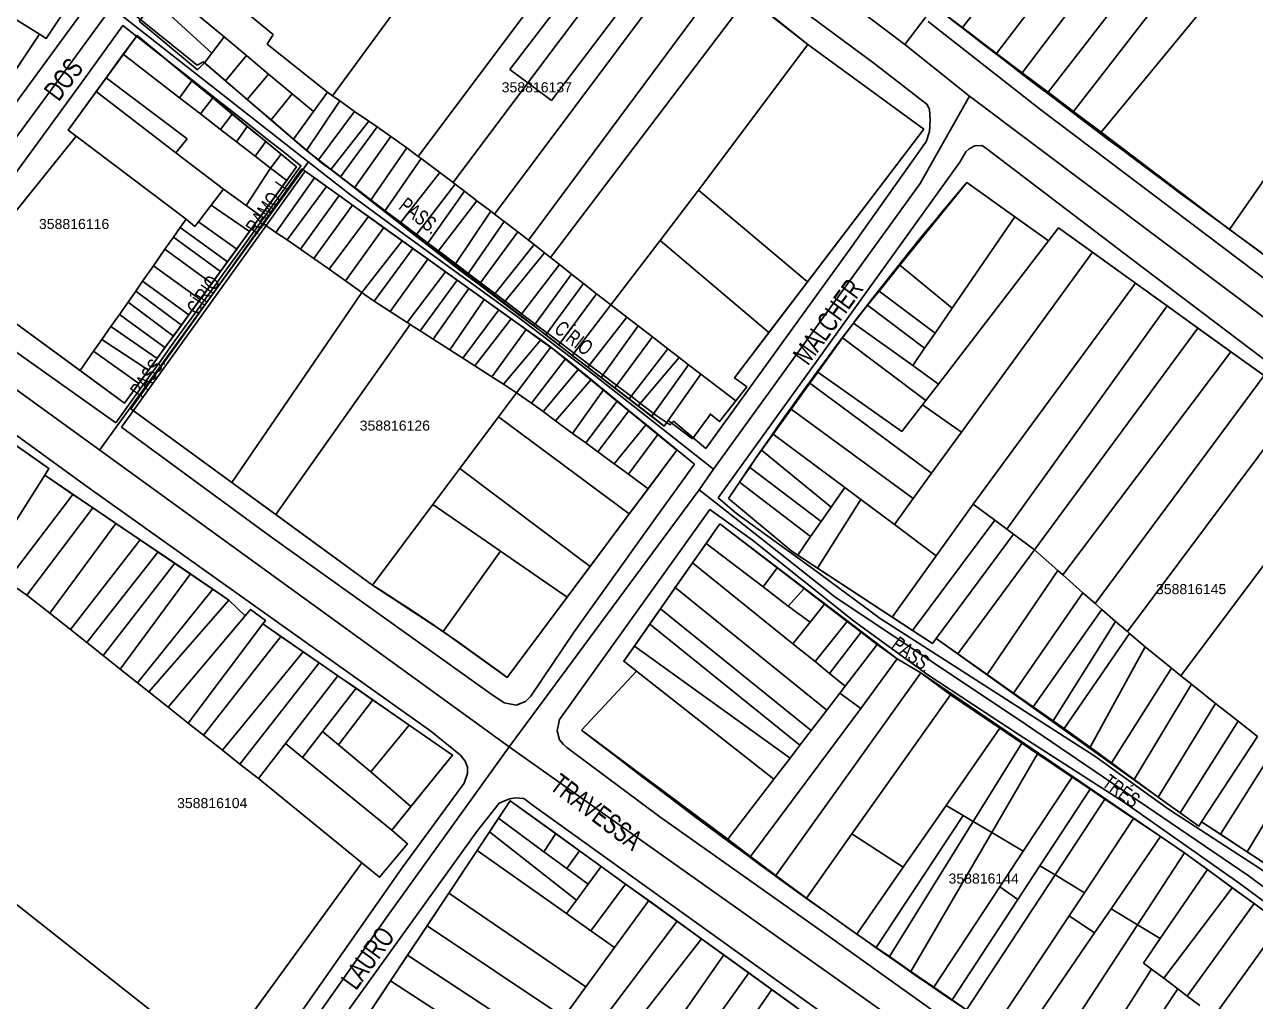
# Model space of a CAD drawing. Extents: x 201512 to 203323, y 4836571 to 4838029.
# Drawn here: x 202364.9 to 202609.8, y 4837250.2 to 4837444.5 of the extents above; entities that cross this region are included whole.
import ezdxf

# ---------------------------------------------------------------- set-up
doc = ezdxf.new("R2010")
doc.units = 0
doc.header["$LTSCALE"] = 1.5
doc.header["$MEASUREMENT"] = 0
for name, color, linetype in [('CD-MALHA-LOTES', 40, 'CONTINUOUS'), ('CD_TXT_QUADRA', 7, 'CONTINUOUS'), ('RU-QUADRAS', 6, 'CONTINUOUS'), ('SV-EIXO-RUA-N-PAV', 6, 'CONTINUOUS'), ('SV-EIXO-RUA-PAV', 20, 'CONTINUOUS'), ('SV-RUA-NAO-PAV-S-GUIA-C-GUIA', 7, 'CONTINUOUS'), ('SV-RUA-PAVIM-S-GUIA-C-GUIA', 7, 'CONTINUOUS'), ('SV-TXT-RUA-N-PAV-S-GUIA-C-GUIA', 7, 'CONTINUOUS'), ('SV-TXT-RUA-PAV-S-GUIA-C-GUIA', 7, 'CONTINUOUS')]:
    doc.layers.add(name, color=color, linetype=linetype)
doc.styles.add('3588-16-2D_TXT$0$ARIAL', font='arial.ttf')
doc.styles.add('ARIAL', font='arial.ttf')
doc.styles.add('MONOTXT', font='arial.ttf', dxfattribs={"height": 0.2})

msp = doc.modelspace()

# ---------------------------------------------------------------- linework, layer by layer
at = {"layer": 'CD-MALHA-LOTES', "linetype": 'Continuous'}
for p, q in [((202443.17, 4837418.32), (202482.51, 4837470.74)), ((202367.84, 4837442.63), (202323.9, 4837469.5)), ((202486.2, 4837467.86), (202461.4, 4837435.61)), ((202558.27, 4837438.8), (202580.55, 4837468.02)), ((202489.33, 4837465.41), (202465.02, 4837432.93)), ((202563.36, 4837434.95), (202585.58, 4837464.31)), ((202593.96, 4837463.92), (202568.5, 4837431.07)), ((202469.73, 4837429.45), (202494.12, 4837461.68)), ((202565.19, 4837461.64), (202551.5, 4837443.92)), ((202497.45, 4837459.08), (202458.37, 4837406.82)), ((202573.59, 4837427.22), (202598.96, 4837460.07)), ((202397.06, 4837456.81), (202414.32, 4837442.57)), ((202503.96, 4837454.01), (202465.17, 4837401.63)), ((202579.05, 4837423.1), (202605.43, 4837455.07)), ((202392.99, 4837451.79), (202404.57, 4837442.11)), ((202426.14, 4837430.37), (202441.39, 4837451.19)), ((202390.85, 4837449.12), (202402.14, 4837438.86)), ((202469.52, 4837398.2), (202508.84, 4837450.09)), ((202520.7, 4837440.56), (202508.84, 4837450.09)), ((202372.22, 4837446.31), (202369.21, 4837441.78)), ((202546.95, 4837447.33), (202551.5, 4837443.92)), ((202387.66, 4837445.21), (202399.27, 4837435.55)), ((202551.5, 4837443.92), (202558.27, 4837438.8)), ((202633.41, 4837445.19), (202604.59, 4837403.78)), ((202363.07, 4837435.46), (202367.84, 4837442.63)), ((202369.21, 4837441.78), (202367.84, 4837442.63)), ((202387.26, 4837442.36), (202384.52, 4837438.62)), ((202398.18, 4837433.35), (202387.26, 4837442.36)), ((202402.14, 4837438.86), (202404.57, 4837442.11)), ((202404.57, 4837442.11), (202409.05, 4837438.37)), ((202414.32, 4837442.57), (202413.18, 4837440.63)), ((202400.66, 4837436.94), (202402.14, 4837438.86)), ((202413.18, 4837440.63), (202425.18, 4837431.1)), ((202520.7, 4837440.56), (202498.99, 4837411.59)), ((202543.78, 4837423.7), (202520.7, 4837440.56)), ((202558.27, 4837438.8), (202563.36, 4837434.95)), ((202384.52, 4837438.62), (202381.11, 4837433.95)), ((202384.52, 4837438.62), (202395.73, 4837429.96)), ((202399.27, 4837435.55), (202400.66, 4837436.94)), ((202400.66, 4837436.94), (202404.89, 4837433.31)), ((202404.89, 4837433.31), (202409.05, 4837438.37)), ((202409.05, 4837438.37), (202413.44, 4837434.7)), ((202381.11, 4837433.95), (202379.14, 4837431.24)), ((202397.24, 4837421.79), (202381.11, 4837433.95)), ((202409.16, 4837429.65), (202413.44, 4837434.7)), ((202413.44, 4837434.7), (202418.12, 4837430.78)), ((202461.4, 4837435.61), (202465.02, 4837432.93)), ((202568.5, 4837431.07), (202563.36, 4837434.95)), ((202398.18, 4837433.35), (202395.73, 4837429.96)), ((202402.31, 4837429.95), (202398.18, 4837433.35)), ((202404.89, 4837433.31), (202409.16, 4837429.65)), ((202465.02, 4837432.93), (202450.13, 4837413.1)), ((202465.02, 4837432.93), (202469.73, 4837429.45)), ((202379.14, 4837431.24), (202373.53, 4837423.55)), ((202379.14, 4837431.24), (202395, 4837419.02)), ((202395.73, 4837429.96), (202399.9, 4837426.75)), ((202402.31, 4837429.95), (202399.9, 4837426.75)), ((202406.21, 4837426.74), (202402.31, 4837429.95)), ((202409.16, 4837429.65), (202413.91, 4837425.57)), ((202413.91, 4837425.57), (202418.12, 4837430.78)), ((202418.12, 4837430.78), (202422.38, 4837427.22)), ((202420.94, 4837419.48), (202427.58, 4837429.34)), ((202422.38, 4837427.22), (202425.18, 4837431.1)), ((202425.18, 4837431.1), (202426.14, 4837430.37)), ((202427.58, 4837429.34), (202426.14, 4837430.37)), ((202430.55, 4837427.27), (202427.58, 4837429.34)), ((202568.5, 4837431.07), (202573.59, 4837427.22)), ((202399.9, 4837426.75), (202403.87, 4837423.68)), ((202406.21, 4837426.74), (202403.87, 4837423.68)), ((202409.2, 4837424.27), (202406.21, 4837426.74)), ((202422.38, 4837427.22), (202418.41, 4837421.71)), ((202423.35, 4837417.62), (202430.55, 4837427.27)), ((202433.36, 4837425.31), (202430.55, 4837427.27)), ((202573.59, 4837427.22), (202579.05, 4837423.1)), ((202409.2, 4837424.27), (202407.06, 4837421.22)), ((202412.85, 4837421.26), (202409.2, 4837424.27)), ((202413.91, 4837425.57), (202418.41, 4837421.71)), ((202433.36, 4837425.31), (202425.8, 4837415.68)), ((202427.72, 4837414.22), (202435, 4837424.17)), ((202435, 4837424.17), (202433.36, 4837425.31)), ((202437.76, 4837422.24), (202435, 4837424.17)), ((202375.15, 4837422.32), (202351.82, 4837393.37)), ((202373.53, 4837423.55), (202375.15, 4837422.32)), ((202397, 4837405.81), (202375.15, 4837422.32)), ((202395, 4837419.02), (202397.24, 4837421.79)), ((202403.87, 4837423.68), (202407.06, 4837421.22)), ((202418.41, 4837421.71), (202420.94, 4837419.48)), ((202430.54, 4837412.08), (202437.76, 4837422.24)), ((202440.91, 4837419.98), (202437.76, 4837422.24)), ((202520.65, 4837393.34), (202543.78, 4837423.7)), ((202579.05, 4837423.1), (202604.59, 4837403.78)), ((202407.06, 4837421.22), (202410.77, 4837418.36)), ((202412.85, 4837421.26), (202410.77, 4837418.36)), ((202415.9, 4837418.74), (202412.85, 4837421.26)), ((202420.94, 4837419.48), (202423.35, 4837417.62)), ((202433.7, 4837409.52), (202440.91, 4837419.98)), ((202443.17, 4837418.32), (202440.91, 4837419.98)), ((202404.49, 4837411.81), (202395, 4837419.02)), ((202410.77, 4837418.36), (202413.84, 4837415.99)), ((202415.9, 4837418.74), (202413.84, 4837415.99)), ((202418.97, 4837416.21), (202415.9, 4837418.74)), ((202423.35, 4837417.62), (202425.8, 4837415.68)), ((202436.51, 4837407.33), (202443.79, 4837417.86)), ((202443.79, 4837417.86), (202443.17, 4837418.32)), ((202447.49, 4837415.12), (202443.79, 4837417.86)), ((202413.84, 4837415.99), (202408.96, 4837408.56)), ((202420.05, 4837415.83), (202412.32, 4837404.99)), ((202417.04, 4837413.49), (202413.84, 4837415.99)), ((202417.04, 4837413.49), (202418.97, 4837416.21)), ((202422.57, 4837414.03), (202420.05, 4837415.83)), ((202425.8, 4837415.68), (202427.72, 4837414.22)), ((202427.72, 4837414.22), (202430.54, 4837412.08)), ((202439.56, 4837404.94), (202447.49, 4837415.12)), ((202450.13, 4837413.1), (202447.49, 4837415.12)), ((202404.49, 4837411.81), (202402.01, 4837408.6)), ((202408.96, 4837408.56), (202404.49, 4837411.81)), ((202411.89, 4837406.43), (202417.04, 4837413.49)), ((202414.9, 4837403.2), (202422.57, 4837414.03)), ((202417.11, 4837401.68), (202424.97, 4837412.32)), ((202424.97, 4837412.32), (202422.57, 4837414.03)), ((202427.45, 4837410.53), (202424.97, 4837412.32)), ((202430.54, 4837412.08), (202433.7, 4837409.52)), ((202442.65, 4837402.52), (202450.54, 4837412.79)), ((202450.54, 4837412.79), (202450.13, 4837413.1)), ((202452.4, 4837411.37), (202450.54, 4837412.79)), ((202552.35, 4837413.11), (202539.05, 4837396.67)), ((202561.9, 4837406.28), (202552.35, 4837413.11)), ((202419.75, 4837399.84), (202427.45, 4837410.53)), ((202430.15, 4837408.59), (202427.45, 4837410.53)), ((202433.7, 4837409.52), (202436.51, 4837407.33)), ((202444.9, 4837400.77), (202452.4, 4837411.37)), ((202446.96, 4837399.16), (202454.86, 4837409.49)), ((202454.86, 4837409.49), (202452.4, 4837411.37)), ((202457.64, 4837407.38), (202454.86, 4837409.49)), ((202498.99, 4837411.59), (202491.35, 4837401.56)), ((202520.65, 4837393.34), (202498.99, 4837411.59)), ((202399.46, 4837405.3), (202402.01, 4837408.6)), ((202402.01, 4837408.6), (202409.65, 4837403.35)), ((202411.89, 4837406.43), (202408.96, 4837408.56)), ((202422.41, 4837398.01), (202430.15, 4837408.59)), ((202433.32, 4837406.33), (202430.15, 4837408.59)), ((202436.51, 4837407.33), (202439.56, 4837404.94)), ((202450.38, 4837396.52), (202457.64, 4837407.38)), ((202458.37, 4837406.82), (202457.64, 4837407.38)), ((202412.32, 4837404.99), (202385.99, 4837368.1)), ((202395.82, 4837404.13), (202397, 4837405.81)), ((202398.75, 4837404.38), (202397, 4837405.81)), ((202399.46, 4837405.3), (202398.75, 4837404.38)), ((202407.11, 4837399.86), (202399.46, 4837405.3)), ((202409.65, 4837403.35), (202411.89, 4837406.43)), ((202414.9, 4837403.2), (202412.32, 4837404.99)), ((202425.45, 4837395.89), (202433.32, 4837406.33)), ((202436.33, 4837404.16), (202433.32, 4837406.33)), ((202439.56, 4837404.94), (202442.65, 4837402.52)), ((202452.87, 4837394.64), (202460.28, 4837405.37)), ((202458.37, 4837406.82), (202460.28, 4837405.37)), ((202460.28, 4837405.37), (202463.01, 4837403.29)), ((202549.41, 4837388.1), (202561.9, 4837406.28)), ((202568.6, 4837401.49), (202561.9, 4837406.28)), ((202392.81, 4837399.82), (202394.51, 4837402.25)), ((202394.51, 4837402.25), (202395.82, 4837404.13)), ((202403.87, 4837395.41), (202394.51, 4837402.25)), ((202405.27, 4837397.34), (202395.82, 4837404.13)), ((202407.11, 4837399.86), (202409.65, 4837403.35)), ((202417.11, 4837401.68), (202414.9, 4837403.2)), ((202428.73, 4837393.56), (202436.33, 4837404.16)), ((202440.01, 4837401.52), (202436.33, 4837404.16)), ((202442.65, 4837402.52), (202444.9, 4837400.77)), ((202455.32, 4837392.8), (202463.01, 4837403.29)), ((202463.01, 4837403.29), (202465.17, 4837401.63)), ((202570.59, 4837404.08), (202568.6, 4837401.49)), ((202577.32, 4837399.24), (202570.59, 4837404.08)), ((202604.59, 4837403.78), (202610.91, 4837399.22)), ((202390.52, 4837396.55), (202392.81, 4837399.82)), ((202402.13, 4837393.03), (202392.81, 4837399.82)), ((202405.27, 4837397.34), (202407.11, 4837399.86)), ((202419.75, 4837399.84), (202417.11, 4837401.68)), ((202422.41, 4837398.01), (202419.75, 4837399.84)), ((202431.95, 4837391.25), (202440.01, 4837401.52)), ((202434.42, 4837389.53), (202442.15, 4837399.99)), ((202442.15, 4837399.99), (202440.01, 4837401.52)), ((202445.1, 4837397.87), (202442.15, 4837399.99)), ((202444.9, 4837400.77), (202446.96, 4837399.16)), ((202466.28, 4837400.76), (202458.16, 4837390.65)), ((202465.17, 4837401.63), (202466.28, 4837400.76)), ((202466.28, 4837400.76), (202468.33, 4837399.14)), ((202491.35, 4837401.56), (202481.54, 4837388.75)), ((202512.99, 4837383.24), (202491.35, 4837401.56)), ((202546.71, 4837373.01), (202568.6, 4837401.49)), ((202403.87, 4837395.41), (202405.27, 4837397.34)), ((202425.45, 4837395.89), (202422.41, 4837398.01)), ((202437.61, 4837387.48), (202445.1, 4837397.87)), ((202448.65, 4837395.34), (202445.1, 4837397.87)), ((202446.96, 4837399.16), (202450.38, 4837396.52)), ((202460.2, 4837389.11), (202468.33, 4837399.14)), ((202468.33, 4837399.14), (202469.52, 4837398.2)), ((202471.3, 4837396.8), (202469.52, 4837398.2)), ((202551.31, 4837363.47), (202577.32, 4837399.24)), ((202585.89, 4837393.09), (202577.32, 4837399.24)), ((202388.37, 4837393.47), (202390.52, 4837396.55)), ((202399.8, 4837389.84), (202390.52, 4837396.55)), ((202402.13, 4837393.03), (202403.87, 4837395.41)), ((202428.73, 4837393.56), (202425.45, 4837395.89)), ((202440.99, 4837385.26), (202448.65, 4837395.34)), ((202450.96, 4837393.67), (202448.65, 4837395.34)), ((202450.38, 4837396.52), (202452.87, 4837394.64)), ((202452.87, 4837394.64), (202455.32, 4837392.8)), ((202463.51, 4837386.62), (202471.3, 4837396.8)), ((202466.21, 4837384.58), (202473.72, 4837394.89)), ((202473.72, 4837394.89), (202471.3, 4837396.8)), ((202476.07, 4837393.03), (202473.72, 4837394.89)), ((202539.05, 4837396.67), (202534.92, 4837391.52)), ((202539.05, 4837396.67), (202549.41, 4837388.1)), ((202351.82, 4837393.37), (202375.95, 4837375.72)), ((202387, 4837391.51), (202388.37, 4837393.47)), ((202397.57, 4837386.78), (202388.37, 4837393.47)), ((202399.8, 4837389.84), (202402.13, 4837393.03)), ((202431.95, 4837391.25), (202428.73, 4837393.56)), ((202443.62, 4837383.59), (202450.96, 4837393.67)), ((202453.27, 4837392.02), (202450.96, 4837393.67)), ((202455.32, 4837392.8), (202458.16, 4837390.65)), ((202468.57, 4837382.79), (202476.07, 4837393.03)), ((202478.67, 4837390.98), (202476.07, 4837393.03)), ((202512.99, 4837383.24), (202520.65, 4837393.34)), ((202585.89, 4837393.09), (202553.61, 4837349.12)), ((202592.18, 4837388.57), (202585.89, 4837393.09)), ((202385.47, 4837389.32), (202387, 4837391.51)), ((202396.08, 4837384.73), (202387, 4837391.51)), ((202397.57, 4837386.78), (202399.8, 4837389.84)), ((202406.13, 4837353.41), (202431.95, 4837391.25)), ((202432.5, 4837390.86), (202431.95, 4837391.25)), ((202434.42, 4837389.53), (202432.5, 4837390.86)), ((202446.17, 4837381.94), (202453.27, 4837392.02)), ((202449.51, 4837379.81), (202456.31, 4837389.84)), ((202456.31, 4837389.84), (202453.27, 4837392.02)), ((202459.21, 4837387.76), (202456.31, 4837389.84)), ((202458.16, 4837390.65), (202460.2, 4837389.11)), ((202471.15, 4837380.8), (202478.67, 4837390.98)), ((202481.54, 4837388.75), (202478.67, 4837390.98)), ((202534.92, 4837391.52), (202532.62, 4837388.7)), ((202534.92, 4837391.52), (202546.02, 4837383.16)), ((202383.74, 4837386.85), (202385.47, 4837389.32)), ((202385.47, 4837389.32), (202394.48, 4837382.54)), ((202437.61, 4837387.48), (202434.42, 4837389.53)), ((202440.99, 4837385.26), (202437.61, 4837387.48)), ((202452.1, 4837378.14), (202459.21, 4837387.76)), ((202461.71, 4837385.97), (202459.21, 4837387.76)), ((202460.2, 4837389.11), (202463.51, 4837386.62)), ((202473.86, 4837378.72), (202481.54, 4837388.75)), ((202484.71, 4837386.31), (202481.54, 4837388.75)), ((202532.62, 4837388.7), (202529.79, 4837385.13)), ((202532.62, 4837388.7), (202543.96, 4837380.15)), ((202546.02, 4837383.16), (202549.41, 4837388.1)), ((202560.28, 4837344.17), (202592.18, 4837388.57)), ((202598.33, 4837384.14), (202592.18, 4837388.57)), ((202382.06, 4837384.45), (202383.74, 4837386.85)), ((202392.82, 4837380.26), (202383.74, 4837386.85)), ((202396.08, 4837384.73), (202397.57, 4837386.78)), ((202414.87, 4837347.04), (202441.6, 4837384.89)), ((202441.52, 4837384.94), (202440.99, 4837385.26)), ((202441.6, 4837384.89), (202441.52, 4837384.94)), ((202441.6, 4837384.89), (202443.62, 4837383.59)), ((202454.48, 4837376.61), (202461.71, 4837385.97)), ((202464.67, 4837383.84), (202461.71, 4837385.97)), ((202463.51, 4837386.62), (202466.21, 4837384.58)), ((202476.92, 4837376.37), (202484.71, 4837386.31)), ((202486.96, 4837384.57), (202484.71, 4837386.31)), ((202529.79, 4837385.13), (202527.63, 4837382.19)), ((202529.79, 4837385.13), (202541.58, 4837376.69)), ((202380.28, 4837381.9), (202382.06, 4837384.45)), ((202391.23, 4837378.08), (202382.06, 4837384.45)), ((202392.82, 4837380.26), (202394.48, 4837382.54)), ((202394.48, 4837382.54), (202396.08, 4837384.73)), ((202446.17, 4837381.94), (202443.62, 4837383.59)), ((202457.85, 4837374.45), (202464.67, 4837383.84)), ((202467.6, 4837381.79), (202464.67, 4837383.84)), ((202466.21, 4837384.58), (202468.57, 4837382.79)), ((202468.57, 4837382.79), (202471.15, 4837380.8)), ((202479.6, 4837374.31), (202486.96, 4837384.57)), ((202482.3, 4837372.24), (202489.8, 4837382.39)), ((202489.8, 4837382.39), (202486.96, 4837384.57)), ((202492.84, 4837380.05), (202489.8, 4837382.39)), ((202506.15, 4837374.25), (202512.99, 4837383.24)), ((202543.96, 4837380.15), (202546.02, 4837383.16)), ((202565.81, 4837340.02), (202598.33, 4837384.14)), ((202604.9, 4837379.43), (202598.33, 4837384.14)), ((202378.62, 4837379.53), (202380.28, 4837381.9)), ((202389.57, 4837375.8), (202380.28, 4837381.9)), ((202391.23, 4837378.08), (202392.82, 4837380.26)), ((202449.51, 4837379.81), (202446.17, 4837381.94)), ((202460.14, 4837373), (202467.6, 4837381.79)), ((202469.56, 4837380.34), (202462.78, 4837371.28)), ((202469.56, 4837380.34), (202467.6, 4837381.79)), ((202472.51, 4837378.05), (202469.56, 4837380.34)), ((202471.15, 4837380.8), (202473.86, 4837378.72)), ((202485.14, 4837370.06), (202492.84, 4837380.05)), ((202495.12, 4837378.3), (202492.84, 4837380.05)), ((202527.63, 4837382.19), (202522.73, 4837375.4)), ((202544.17, 4837369.74), (202527.63, 4837382.19)), ((202541.58, 4837376.69), (202543.96, 4837380.15)), ((202375.95, 4837375.72), (202378.62, 4837379.53)), ((202387.61, 4837373.1), (202378.62, 4837379.53)), ((202389.57, 4837375.8), (202391.23, 4837378.08)), ((202452.1, 4837378.14), (202449.51, 4837379.81)), ((202454.48, 4837376.61), (202452.1, 4837378.14)), ((202465.73, 4837369.19), (202472.51, 4837378.05)), ((202475.07, 4837375.97), (202472.51, 4837378.05)), ((202473.86, 4837378.72), (202476.92, 4837376.37)), ((202486.97, 4837368.65), (202495.12, 4837378.3)), ((202496.98, 4837376.87), (202495.12, 4837378.3)), ((202604.9, 4837379.43), (202571.48, 4837335.03)), ((202611.48, 4837374.7), (202604.9, 4837379.43)), ((202375.95, 4837375.72), (202384.76, 4837369.2)), ((202387.61, 4837373.1), (202389.57, 4837375.8)), ((202457.85, 4837374.45), (202454.48, 4837376.61)), ((202468.03, 4837367.54), (202475.07, 4837375.97)), ((202477.58, 4837373.92), (202475.07, 4837375.97)), ((202476.92, 4837376.37), (202479.6, 4837374.31)), ((202489.65, 4837366.6), (202496.98, 4837376.87)), ((202499.45, 4837374.97), (202496.98, 4837376.87)), ((202522.73, 4837375.4), (202521.14, 4837373.21)), ((202522.73, 4837375.4), (202539.41, 4837363.56)), ((202541.58, 4837376.69), (202546.71, 4837373.01)), ((202384.76, 4837369.2), (202387.61, 4837373.1)), ((202460.14, 4837373), (202457.85, 4837374.45)), ((202462.78, 4837371.28), (202460.14, 4837373)), ((202470.54, 4837365.7), (202477.58, 4837373.92)), ((202480.04, 4837371.84), (202477.58, 4837373.92)), ((202479.6, 4837374.31), (202482.3, 4837372.24)), ((202492.96, 4837365.78), (202499.45, 4837374.97)), ((202506.37, 4837369.65), (202499.45, 4837374.97)), ((202508.56, 4837372.46), (202506.15, 4837374.25)), ((202521.14, 4837373.21), (202517.43, 4837368.04)), ((202521.14, 4837373.21), (202545.33, 4837355.26)), ((202546.71, 4837373.01), (202544.17, 4837369.74)), ((202577.89, 4837329.34), (202611.48, 4837374.7)), ((202459.2, 4837366.5), (202462.78, 4837371.28)), ((202465.73, 4837369.19), (202462.78, 4837371.28)), ((202473.9, 4837363.2), (202480.04, 4837371.84)), ((202482.8, 4837369.61), (202480.04, 4837371.84)), ((202482.3, 4837372.24), (202485.14, 4837370.06)), ((202506.37, 4837369.65), (202508.56, 4837372.46)), ((202385.99, 4837368.1), (202406.13, 4837353.41)), ((202468.03, 4837367.54), (202465.73, 4837369.19)), ((202476.52, 4837361.3), (202482.8, 4837369.61)), ((202478.92, 4837359.54), (202485.11, 4837367.7)), ((202485.11, 4837367.7), (202482.8, 4837369.61)), ((202488.52, 4837364.94), (202485.11, 4837367.7)), ((202485.14, 4837370.06), (202486.97, 4837368.65)), ((202486.97, 4837368.65), (202489.65, 4837366.6)), ((202503.16, 4837365.55), (202506.37, 4837369.65)), ((202517.43, 4837368.04), (202513.81, 4837363.02)), ((202517.43, 4837368.04), (202541.68, 4837350.23)), ((202539.41, 4837363.56), (202543.5, 4837368.87)), ((202543.5, 4837368.87), (202544.17, 4837369.74)), ((202551.31, 4837363.47), (202543.5, 4837368.87)), ((202618.55, 4837369.62), (202584.3, 4837323.78)), ((202451.5, 4837356.21), (202459.2, 4837366.5)), ((202485.19, 4837347.17), (202459.2, 4837366.5)), ((202470.54, 4837365.7), (202468.03, 4837367.54)), ((202473.9, 4837363.2), (202470.54, 4837365.7)), ((202489.65, 4837366.6), (202492.16, 4837364.67)), ((202492.16, 4837364.67), (202492.96, 4837365.78)), ((202492.96, 4837365.78), (202497.77, 4837362.12)), ((202497.77, 4837362.12), (202501.33, 4837367.04)), ((202501.33, 4837367.04), (202503.16, 4837365.55)), ((202476.52, 4837361.3), (202473.9, 4837363.2)), ((202482.2, 4837357.13), (202488.52, 4837364.94)), ((202485.01, 4837355.08), (202490.85, 4837362.97)), ((202490.85, 4837362.97), (202488.52, 4837364.94)), ((202494.66, 4837359.88), (202490.85, 4837362.97)), ((202513.81, 4837363.02), (202511.52, 4837359.84)), ((202528.06, 4837352.42), (202513.81, 4837363.02)), ((202545.33, 4837355.26), (202551.31, 4837363.47)), ((202478.92, 4837359.54), (202476.52, 4837361.3)), ((202594.9, 4837314.99), (202629.84, 4837361.54)), ((202369.71, 4837356.23), (202364.46, 4837359.92)), ((202482.2, 4837357.13), (202478.92, 4837359.54)), ((202488.94, 4837352.2), (202494.66, 4837359.88)), ((202511.52, 4837359.84), (202509.13, 4837356.47)), ((202525.33, 4837348.51), (202511.52, 4837359.84)), ((202368.9, 4837354.86), (202369.71, 4837356.23)), ((202446.12, 4837349.03), (202451.5, 4837356.21)), ((202477.39, 4837336.72), (202451.5, 4837356.21)), ((202485.01, 4837355.08), (202482.2, 4837357.13)), ((202509.13, 4837356.47), (202507.09, 4837353.48)), ((202523.34, 4837345.65), (202509.13, 4837356.47)), ((202368.9, 4837354.86), (202362.43, 4837344.59)), ((202374.49, 4837351.07), (202368.9, 4837354.86)), ((202406.13, 4837353.41), (202414.87, 4837347.04)), ((202488.94, 4837352.2), (202485.01, 4837355.08)), ((202507.09, 4837353.48), (202504.96, 4837350.25)), ((202507.09, 4837353.48), (202521.25, 4837342.7)), ((202541.68, 4837350.23), (202545.33, 4837355.26)), ((202361.34, 4837333.81), (202374.49, 4837351.07)), ((202378.46, 4837348.42), (202374.49, 4837351.07)), ((202485.19, 4837347.17), (202488.94, 4837352.2)), ((202525.33, 4837348.51), (202528.06, 4837352.42)), ((202528.06, 4837352.42), (202531.23, 4837350.05)), ((202365.32, 4837331.03), (202378.46, 4837348.42)), ((202383.06, 4837345.29), (202378.46, 4837348.42)), ((202434.12, 4837333), (202446.12, 4837349.03)), ((202459.56, 4837339.74), (202446.12, 4837349.03)), ((202504.96, 4837350.25), (202517.6, 4837339.73)), ((202531.23, 4837350.05), (202522.63, 4837336.42)), ((202525.33, 4837348.51), (202523.34, 4837345.65)), ((202531.23, 4837350.05), (202537.93, 4837345.07)), ((202537.93, 4837345.07), (202541.68, 4837350.23)), ((202553.61, 4837349.12), (202546.26, 4837338.87)), ((202553.61, 4837349.12), (202557.94, 4837345.91)), ((202414.87, 4837347.04), (202434.12, 4837333)), ((202477.39, 4837336.72), (202485.19, 4837347.17)), ((202521.25, 4837342.7), (202523.34, 4837345.65)), ((202541.56, 4837323.97), (202557.94, 4837345.91)), ((202557.94, 4837345.91), (202560.28, 4837344.17)), ((202369.9, 4837327.43), (202383.06, 4837345.29)), ((202387.91, 4837342.02), (202383.06, 4837345.29)), ((202503.21, 4837345.2), (202500.47, 4837341.31)), ((202514.6, 4837336.47), (202503.21, 4837345.2)), ((202546.26, 4837338.87), (202537.93, 4837345.07)), ((202560.28, 4837344.17), (202561.62, 4837343.17)), ((202374, 4837324.19), (202387.91, 4837342.02)), ((202391.45, 4837339.62), (202387.91, 4837342.02)), ((202500.47, 4837341.31), (202497.77, 4837337.42)), ((202511.82, 4837332.7), (202500.47, 4837341.31)), ((202518.71, 4837339), (202521.25, 4837342.7)), ((202561.62, 4837343.17), (202546.23, 4837322.37)), ((202561.62, 4837343.17), (202565.81, 4837340.02)), ((202377.25, 4837321.6), (202391.45, 4837339.62)), ((202394.76, 4837337.37), (202391.45, 4837339.62)), ((202448.16, 4837323.76), (202459.56, 4837339.74)), ((202472.82, 4837330.59), (202459.56, 4837339.74)), ((202517.6, 4837339.73), (202518.71, 4837339)), ((202518.71, 4837339), (202522.63, 4837336.42)), ((202537.49, 4837326.64), (202546.26, 4837338.87)), ((202550.56, 4837319.33), (202565.81, 4837340.02)), ((202565.81, 4837340.02), (202570.45, 4837335.92)), ((202380.53, 4837318.99), (202394.76, 4837337.37)), ((202397.87, 4837335.26), (202394.76, 4837337.37)), ((202472.82, 4837330.59), (202477.39, 4837336.72)), ((202497.77, 4837337.42), (202494.35, 4837332.51)), ((202517.71, 4837321.36), (202497.77, 4837337.42)), ((202514.6, 4837336.47), (202511.82, 4837332.7)), ((202520.01, 4837332.32), (202514.6, 4837336.47)), ((202522.63, 4837336.42), (202537.49, 4837326.64)), ((202556.39, 4837315.23), (202570.45, 4837335.92)), ((202570.45, 4837335.92), (202571.48, 4837335.03)), ((202361.34, 4837333.81), (202365.32, 4837331.03)), ((202383.92, 4837316.3), (202397.87, 4837335.26)), ((202402.36, 4837332.19), (202397.87, 4837335.26)), ((202571.48, 4837335.03), (202575.44, 4837331.51)), ((202365.32, 4837331.03), (202369.9, 4837327.43)), ((202387.33, 4837313.59), (202402.36, 4837332.19)), ((202405.53, 4837330.01), (202402.36, 4837332.19)), ((202434.12, 4837333), (202448.16, 4837323.76)), ((202494.35, 4837332.51), (202491.39, 4837328.27)), ((202494.35, 4837332.51), (202524.48, 4837308.15)), ((202516.81, 4837328.84), (202511.82, 4837332.7)), ((202516.81, 4837328.84), (202520.01, 4837332.32)), ((202524.06, 4837329.22), (202520.01, 4837332.32)), ((202575.44, 4837331.51), (202561.64, 4837311.54)), ((202575.44, 4837331.51), (202577.89, 4837329.34)), ((202389.6, 4837311.79), (202405.53, 4837330.01)), ((202408.77, 4837326.93), (202405.53, 4837330.01)), ((202460.91, 4837314.64), (202472.82, 4837330.59)), ((202521.15, 4837325.62), (202516.81, 4837328.84)), ((202524.06, 4837329.22), (202521.15, 4837325.62)), ((202528.54, 4837325.78), (202524.06, 4837329.22)), ((202577.89, 4837329.34), (202579.18, 4837328.16)), ((202369.9, 4837327.43), (202374, 4837324.19)), ((202393.42, 4837308.75), (202408.77, 4837326.93)), ((202409.82, 4837328.17), (202408.77, 4837326.93)), ((202412.81, 4837326), (202409.82, 4837328.17)), ((202491.39, 4837328.27), (202489.29, 4837325.27)), ((202521.38, 4837304.1), (202491.39, 4837328.27)), ((202537.49, 4837326.64), (202541.56, 4837323.97)), ((202579.18, 4837328.16), (202565.55, 4837308.8)), ((202581.94, 4837325.8), (202579.18, 4837328.16)), ((202374, 4837324.19), (202377.25, 4837321.6)), ((202412.29, 4837325.31), (202397.46, 4837305.53)), ((202412.29, 4837325.31), (202412.81, 4837326)), ((202415.87, 4837322.8), (202412.29, 4837325.31)), ((202448.16, 4837323.76), (202460.91, 4837314.64)), ((202489.29, 4837325.27), (202486.2, 4837320.85)), ((202519.12, 4837301.16), (202489.29, 4837325.27)), ((202517.71, 4837321.36), (202521.15, 4837325.62)), ((202522.15, 4837317.79), (202528.54, 4837325.78)), ((202525.03, 4837315.46), (202531.35, 4837323.63)), ((202531.35, 4837323.63), (202528.54, 4837325.78)), ((202534.5, 4837321.21), (202531.35, 4837323.63)), ((202541.56, 4837323.97), (202545.5, 4837321.39)), ((202569.54, 4837305.99), (202581.94, 4837325.8)), ((202581.94, 4837325.8), (202584.3, 4837323.78)), ((202584.3, 4837323.78), (202584.69, 4837323.37)), ((202377.25, 4837321.6), (202380.53, 4837318.99)), ((202400.46, 4837303.17), (202415.87, 4837322.8)), ((202420.33, 4837319.71), (202415.87, 4837322.8)), ((202522.15, 4837317.79), (202517.71, 4837321.36)), ((202534.5, 4837321.21), (202528.15, 4837312.93)), ((202538.48, 4837318.34), (202534.5, 4837321.21)), ((202545.5, 4837321.39), (202546.23, 4837322.37)), ((202546.23, 4837322.37), (202550.56, 4837319.33)), ((202584.69, 4837323.37), (202571.69, 4837304.48)), ((202587.84, 4837320.73), (202584.69, 4837323.37)), ((202380.53, 4837318.99), (202383.92, 4837316.3)), ((202404.25, 4837300.18), (202420.33, 4837319.71)), ((202423.51, 4837317.54), (202420.33, 4837319.71)), ((202486.2, 4837320.85), (202484.1, 4837317.87)), ((202517.18, 4837298.62), (202486.2, 4837320.85)), ((202550.56, 4837319.33), (202556.39, 4837315.23)), ((202576.88, 4837300.76), (202587.84, 4837320.73)), ((202593.09, 4837316.5), (202587.84, 4837320.73)), ((202383.92, 4837316.3), (202387.33, 4837313.59)), ((202407.73, 4837297.39), (202423.51, 4837317.54)), ((202427.19, 4837314.99), (202423.51, 4837317.54)), ((202484.1, 4837317.87), (202486.6, 4837315.91)), ((202525.03, 4837315.46), (202522.15, 4837317.79)), ((202531.24, 4837308.5), (202538.48, 4837318.34)), ((202543.21, 4837315.58), (202538.48, 4837318.34)), ((202581.11, 4837297.64), (202593.09, 4837316.5)), ((202594.9, 4837314.99), (202593.09, 4837316.5)), ((202416.8, 4837301.5), (202427.19, 4837314.99)), ((202430.85, 4837312.5), (202427.19, 4837314.99)), ((202486.6, 4837315.91), (202475.7, 4837304.18)), ((202513.96, 4837294.42), (202486.6, 4837315.91)), ((202514.35, 4837275.25), (202543.21, 4837315.58)), ((202528.15, 4837312.93), (202525.03, 4837315.46)), ((202549.1, 4837311.2), (202543.21, 4837315.58)), ((202556.39, 4837315.23), (202561.64, 4837311.54)), ((202597.06, 4837313.28), (202594.9, 4837314.99)), ((202387.33, 4837313.59), (202389.6, 4837311.79)), ((202389.6, 4837311.79), (202393.42, 4837308.75)), ((202424.15, 4837303.87), (202430.85, 4837312.5)), ((202434.14, 4837310.22), (202430.85, 4837312.5)), ((202527.09, 4837311.55), (202524.48, 4837308.15)), ((202528.15, 4837312.93), (202527.09, 4837311.55)), ((202527.09, 4837311.55), (202531.24, 4837308.5)), ((202561.64, 4837311.54), (202565.55, 4837308.8)), ((202585.64, 4837294.36), (202597.06, 4837313.28)), ((202601.85, 4837309.46), (202597.06, 4837313.28)), ((202427.32, 4837301.21), (202434.14, 4837310.22)), ((202441.41, 4837305.16), (202434.14, 4837310.22)), ((202529.5, 4837283.53), (202549.1, 4837311.2)), ((202558.91, 4837304.58), (202549.1, 4837311.2)), ((202601.85, 4837309.46), (202590.45, 4837290.84)), ((202606.32, 4837305.93), (202601.85, 4837309.46)), ((202393.42, 4837308.75), (202397.46, 4837305.53)), ((202531.24, 4837308.5), (202509.33, 4837279.02)), ((202521.38, 4837304.1), (202524.48, 4837308.15)), ((202565.55, 4837308.8), (202569.54, 4837305.99)), ((202397.46, 4837305.53), (202400.46, 4837303.17)), ((202433.78, 4837295.86), (202441.41, 4837305.16)), ((202450.03, 4837299.2), (202441.41, 4837305.16)), ((202475.7, 4837304.18), (202504.77, 4837282.44)), ((202519.12, 4837301.16), (202521.38, 4837304.1)), ((202548.23, 4837289.18), (202558.91, 4837304.58)), ((202563.28, 4837301.56), (202558.91, 4837304.58)), ((202569.54, 4837305.99), (202571.69, 4837304.48)), ((202571.69, 4837304.48), (202576.88, 4837300.76)), ((202594.82, 4837287.7), (202606.32, 4837305.93)), ((202610.17, 4837302.88), (202606.32, 4837305.93)), ((202400.46, 4837303.17), (202404.25, 4837300.18)), ((202420.17, 4837298.75), (202424.15, 4837303.87)), ((202427.32, 4837301.21), (202424.15, 4837303.87)), ((202563.28, 4837301.56), (202553.63, 4837285.98)), ((202566.38, 4837299.43), (202563.28, 4837301.56)), ((202610.17, 4837302.88), (202599.07, 4837285.95)), ((202404.25, 4837300.18), (202407.73, 4837297.39)), ((202411.42, 4837294.52), (202416.8, 4837301.5)), ((202416.8, 4837301.5), (202420.17, 4837298.75)), ((202433.78, 4837295.86), (202427.32, 4837301.21)), ((202441.76, 4837288.97), (202450.03, 4837299.2)), ((202517.18, 4837298.62), (202519.12, 4837301.16)), ((202557.3, 4837283.82), (202566.38, 4837299.43)), ((202573.32, 4837294.82), (202566.38, 4837299.43)), ((202576.88, 4837300.76), (202581.11, 4837297.64)), ((202613.49, 4837300.41), (202602.83, 4837283.46)), ((202407.73, 4837297.39), (202411.42, 4837294.52)), ((202420.17, 4837298.75), (202437.97, 4837284.25)), ((202513.96, 4837294.42), (202517.18, 4837298.62)), ((202581.11, 4837297.64), (202585.64, 4837294.36)), ((202618.3, 4837296.91), (202608.12, 4837279.97)), ((202331.46, 4837294.6), (202403.08, 4837238.1)), ((202431.97, 4837277.74), (202411.42, 4837294.52)), ((202441.76, 4837288.97), (202433.78, 4837295.86)), ((202504.77, 4837282.44), (202513.96, 4837294.42)), ((202563.59, 4837280.1), (202573.32, 4837294.82)), ((202576.88, 4837292.42), (202573.32, 4837294.82)), ((202585.64, 4837294.36), (202590.45, 4837290.84)), ((202576.88, 4837292.42), (202566.88, 4837277.17)), ((202579.81, 4837290.44), (202576.88, 4837292.42)), ((202461.5, 4837290.13), (202459.15, 4837286.64)), ((202470.59, 4837283.57), (202461.5, 4837290.13)), ((202569.9, 4837275.35), (202579.81, 4837290.44)), ((202585.52, 4837286.59), (202579.81, 4837290.44)), ((202590.45, 4837290.84), (202594.82, 4837287.7)), ((202437.97, 4837284.25), (202441.76, 4837288.97)), ((202534.33, 4837260.91), (202551.62, 4837287.17)), ((202539.71, 4837276.92), (202548.23, 4837289.18)), ((202551.62, 4837287.17), (202548.23, 4837289.18)), ((202553.63, 4837285.98), (202551.62, 4837287.17)), ((202594.82, 4837287.7), (202598.49, 4837285.07)), ((202459.15, 4837286.64), (202457.39, 4837283.92)), ((202468.22, 4837279.98), (202459.15, 4837286.64)), ((202536.98, 4837259.11), (202553.63, 4837285.98)), ((202557.3, 4837283.82), (202553.63, 4837285.98)), ((202575.74, 4837271.82), (202585.52, 4837286.59)), ((202590.89, 4837282.97), (202585.52, 4837286.59)), ((202598.49, 4837285.07), (202599.07, 4837285.95)), ((202599.07, 4837285.95), (202602.83, 4837283.46)), ((202437.97, 4837284.25), (202441.07, 4837281.52)), ((202457.39, 4837283.92), (202454.9, 4837280.2)), ((202474.66, 4837270.31), (202457.39, 4837283.92)), ((202468.22, 4837279.98), (202470.59, 4837283.57)), ((202475.31, 4837280.16), (202470.59, 4837283.57)), ((202504.77, 4837282.44), (202509.33, 4837279.02)), ((202520.42, 4837270.72), (202529.5, 4837283.53)), ((202529.5, 4837283.53), (202539.71, 4837276.92)), ((202541.24, 4837256.17), (202557.3, 4837283.82)), ((202557.3, 4837283.82), (202563.59, 4837280.1)), ((202590.89, 4837282.97), (202581.04, 4837268.59)), ((202595.67, 4837279.75), (202590.89, 4837282.97)), ((202602.83, 4837283.46), (202608.12, 4837279.97)), ((202441.07, 4837281.52), (202435.51, 4837274.88)), ((202454.9, 4837280.2), (202449.29, 4837271.75)), ((202454.9, 4837280.2), (202472.72, 4837267.66)), ((202472.78, 4837276.63), (202468.22, 4837279.98)), ((202472.78, 4837276.63), (202475.31, 4837280.16)), ((202479.62, 4837277.05), (202475.31, 4837280.16)), ((202558.93, 4837273), (202563.59, 4837280.1)), ((202586.28, 4837265.42), (202595.67, 4837279.75)), ((202600.24, 4837276.41), (202595.67, 4837279.75)), ((202608.12, 4837279.97), (202613.26, 4837276.61)), ((202403.08, 4837238.1), (202431.97, 4837277.74)), ((202435.51, 4837274.88), (202431.97, 4837277.74)), ((202509.33, 4837279.02), (202514.35, 4837275.25)), ((202562.5, 4837270.5), (202566.88, 4837277.17)), ((202566.88, 4837277.17), (202569.9, 4837275.35)), ((202477.02, 4837273.51), (202472.78, 4837276.63)), ((202477.02, 4837273.51), (202479.62, 4837277.05)), ((202484.47, 4837273.55), (202479.62, 4837277.05)), ((202514.35, 4837275.25), (202520.42, 4837270.72)), ((202530.45, 4837263.59), (202539.71, 4837276.92)), ((202569.9, 4837275.35), (202552.31, 4837248.55)), ((202569.9, 4837275.35), (202575.74, 4837271.82)), ((202590.83, 4837262.69), (202600.24, 4837276.41)), ((202605.17, 4837272.82), (202600.24, 4837276.41)), ((202474.66, 4837270.31), (202477.02, 4837273.51)), ((202484.47, 4837273.55), (202477.55, 4837264.26)), ((202489.06, 4837270.24), (202484.47, 4837273.55)), ((202558.93, 4837273), (202545.76, 4837253.05)), ((202562.5, 4837270.5), (202558.93, 4837273)), ((202591.54, 4837254.8), (202605.17, 4837272.82)), ((202609.49, 4837269.65), (202605.17, 4837272.82)), ((202449.29, 4837271.75), (202444.97, 4837265.26)), ((202476.57, 4837253.11), (202449.29, 4837271.75)), ((202472.72, 4837267.66), (202474.66, 4837270.31)), ((202482.28, 4837260.94), (202489.06, 4837270.24)), ((202494.74, 4837266.15), (202489.06, 4837270.24)), ((202520.42, 4837270.72), (202530.45, 4837263.59)), ((202549.41, 4837250.53), (202562.5, 4837270.5)), ((202575.74, 4837271.82), (202572.69, 4837267.2)), ((202477.55, 4837264.26), (202472.72, 4837267.66)), ((202581.04, 4837268.59), (202577.78, 4837263.84)), ((202581.04, 4837268.59), (202586.28, 4837265.42)), ((202609.49, 4837269.65), (202596.21, 4837251.27)), ((202614.86, 4837265.74), (202609.49, 4837269.65)), ((202444.97, 4837265.26), (202441.06, 4837259.37)), ((202472.18, 4837247.05), (202444.97, 4837265.26)), ((202494.74, 4837266.15), (202477.57, 4837243.47)), ((202499.54, 4837262.67), (202494.74, 4837266.15)), ((202572.69, 4837267.2), (202557.82, 4837244.75)), ((202569.04, 4837239.06), (202586.28, 4837265.42)), ((202572.69, 4837267.2), (202577.78, 4837263.84)), ((202586.28, 4837265.42), (202590.83, 4837262.69)), ((202601.55, 4837247.25), (202614.86, 4837265.74)), ((202474.99, 4837231.12), (202499.54, 4837262.67)), ((202477.55, 4837264.26), (202482.28, 4837260.94)), ((202504.01, 4837259.45), (202499.54, 4837262.67)), ((202530.45, 4837263.59), (202534.33, 4837260.91)), ((202563.47, 4837242.96), (202577.78, 4837263.84)), ((202590.83, 4837262.69), (202587.52, 4837257.83)), ((202476.57, 4837253.11), (202482.28, 4837260.94)), ((202534.33, 4837260.91), (202536.98, 4837259.11)), ((202441.06, 4837259.37), (202437.67, 4837254.27)), ((202473.53, 4837238.13), (202441.06, 4837259.37)), ((202481.26, 4837226.87), (202504.01, 4837259.45)), ((202508.98, 4837255.86), (202504.01, 4837259.45)), ((202536.98, 4837259.11), (202541.24, 4837256.17)), ((202587.52, 4837257.83), (202589.11, 4837256.63)), ((202486, 4837223.67), (202508.98, 4837255.86)), ((202513.58, 4837252.54), (202508.98, 4837255.86)), ((202541.24, 4837256.17), (202545.76, 4837253.05)), ((202589.11, 4837256.63), (202573.83, 4837232.71)), ((202589.11, 4837256.63), (202591.54, 4837254.8)), ((202437.67, 4837254.27), (202431.23, 4837244.58)), ((202468.23, 4837234.5), (202437.67, 4837254.27)), ((202472.18, 4837247.05), (202476.57, 4837253.11)), ((202545.76, 4837253.05), (202549.41, 4837250.53)), ((202578.82, 4837229.37), (202594.31, 4837252.68)), ((202591.54, 4837254.8), (202594.31, 4837252.68)), ((202596.21, 4837251.27), (202594.31, 4837252.68)), ((202491.03, 4837220.27), (202513.58, 4837252.54)), ((202518.52, 4837248.97), (202513.58, 4837252.54)), ((202549.41, 4837250.53), (202552.31, 4837248.55)), ((202596.21, 4837251.27), (202598.7, 4837249.35))]:
    msp.add_line(p, q, dxfattribs=at)
for p in [(202486.96, 4837384.57), (202462.78, 4837371.28), (202462.78, 4837371.28), (202408.77, 4837326.93), (202587.84, 4837320.73)]:
    msp.add_point(p, dxfattribs=at)
at = {"layer": 'RU-QUADRAS', "color": 6, "linetype": 'Continuous'}
for points in [[(202277.91, 4837444.53), (202289.83, 4837460.9), (202288.27, 4837462.16), (202307.55, 4837488.76), (202370.88, 4837553.56), (202381.99, 4837547.44), (202400.18, 4837535.21), (202399.17, 4837533.74), (202422.8, 4837513.21), (202388.66, 4837468.74, -0.057247733), (202375.82, 4837455.01), (202370.28, 4837447.64), (202372.22, 4837446.31), (202369.21, 4837441.78), (202367.84, 4837442.63), (202353.06, 4837420.49), (202351.76, 4837421.44), (202342.56, 4837407.23), (202339.08, 4837409.76), (202335.43, 4837404.23), (202314.93, 4837419.95), (202314.12, 4837418.84), (202290.24, 4837434.48), (202290.84, 4837435.48)], [(202385.99, 4837368.1), (202420.05, 4837415.83), (202469.56, 4837380.34), (202494.66, 4837359.88), (202460.91, 4837314.64, 0.0194298519), (202434.12, 4837333)], [(202504.96, 4837350.25, -0.0299675195), (202552.35, 4837413.11), (202568.6, 4837401.49), (202570.59, 4837404.08), (202629.84, 4837361.54), (202682.23, 4837321.36), (202638.98, 4837259.67), (202599.07, 4837285.95), (202598.49, 4837285.07), (202546.23, 4837322.37), (202545.5, 4837321.39), (202517.6, 4837339.73)], [(202475.7, 4837304.18), (202486.6, 4837315.91), (202484.1, 4837317.87), (202503.21, 4837345.2), (202538.48, 4837318.34), (202543.21, 4837315.58), (202595.67, 4837279.75), (202633.92, 4837251.82), (202606.62, 4837213.48), (202588.64, 4837224.32), (202587.93, 4837223.28), (202567.61, 4837236.88), (202569.04, 4837239.06), (202563.47, 4837242.96), (202561.76, 4837240.46), (202557.03, 4837243.55), (202557.82, 4837244.75, -0.0177056733)]]:
    msp.add_lwpolyline(points, format="xyb", close=True, dxfattribs=at)
msp.add_lwpolyline([(202637.48, 4837380.01, -0.0106193216), (202546.95, 4837447.33, -0.0271427277), (202582.09, 4837492.89), (202580.7, 4837493.85), (202596.04, 4837513.26), (202609.03, 4837502.94), (202613.59, 4837503.05)], format="xyb", dxfattribs=at)
for points in [[(202387.66, 4837445.21), (202401.1, 4837461.81), (202404.08, 4837459.22), (202439.58, 4837504.05), (202520.7, 4837440.56), (202543.78, 4837423.7), (202506.15, 4837374.25), (202508.56, 4837372.46), (202503.16, 4837365.55), (202501.33, 4837367.04), (202497.77, 4837362.12), (202492.96, 4837365.78), (202492.16, 4837364.67), (202420.94, 4837419.48), (202400.66, 4837436.94), (202399.27, 4837435.55)], [(202351.82, 4837393.37), (202375.15, 4837422.32), (202373.53, 4837423.55), (202387.26, 4837442.36), (202418.97, 4837416.21), (202384.76, 4837369.2)], [(202419.57, 4837227.03), (202461.5, 4837290.13), (202591.6, 4837196.22), (202591.28, 4837193.46), (202548.58, 4837135.18), (202527.05, 4837148.86), (202528.53, 4837150.94), (202499.18, 4837170.74)]]:
    msp.add_lwpolyline(points, close=True, dxfattribs=at)
msp.add_lwpolyline([(202339.51, 4837377.37), (202369.71, 4837356.23), (202368.9, 4837354.86), (202405.53, 4837330.01), (202408.77, 4837326.93), (202409.82, 4837328.17), (202412.81, 4837326), (202412.29, 4837325.31), (202450.03, 4837299.2), (202437.97, 4837284.25), (202441.07, 4837281.52), (202435.51, 4837274.88), (202431.97, 4837277.74), (202353.57, 4837170.18)], dxfattribs=at)
at = {"layer": 'SV-EIXO-RUA-N-PAV'}
for points in [[(202501.929881, 4837356.105157), (202478.11224, 4837374.875158), (202462.901012, 4837386.480275), (202440.504614, 4837402.733269), (202429.706181, 4837410.644992), (202422.199357, 4837416.585791), (202382.172093, 4837447.958283)], [(202379.819837, 4837359.867542), (202421.354254, 4837417.197968)], [(202499.078813, 4837351.954246), (202503.66805, 4837348.391548), (202513.329603, 4837340.783075), (202526.121098, 4837330.674176), (202564.207, 4837305.19602), (202608.334115, 4837275.252621), (202638.802837, 4837252.663741)]]:
    msp.add_lwpolyline(points, dxfattribs=at)
at = {"layer": 'SV-EIXO-RUA-PAV'}
for points in [[(202336.603002, 4837593.919686), (202356.528156, 4837577.92104), (202376.772718, 4837560.764632), (202435.836428, 4837517.72928), (202439.204129, 4837515.291828), (202479.216753, 4837486.525645), (202540.035847, 4837440.565762), (202552.894905, 4837430.30586), (202689.957046, 4837327.324036), (202716.628598, 4837305.838619), (202817.904203, 4837230.010896), (202851.951346, 4837203.662215), (202861.948205, 4837195.916379), (202871.727691, 4837188.581765), (202912.88269, 4837157.220154), (202935.6182, 4837139.894866), (202955.436784, 4837124.792382), (203012.589158, 4837081.074782), (203076.368806, 4837033.769686), (203097.363103, 4837018.140419), (203128.179277, 4836995.054169), (203135.904226, 4836988.61406), (203144.788892, 4836981.148304), (203157.104686, 4836968.493468)], [(202318.4, 4837360.107899), (202339.091185, 4837389.370334), (202372.035468, 4837434.070274), (202395.999426, 4837466.902865), (202423.153693, 4837503.931411), (202435.836428, 4837517.72928)], [(202594.002091, 4837515.280655), (202581.836149, 4837497.436174), (202568.723279, 4837478.68172), (202559.72724, 4837466.483702), (202540.035847, 4837440.565762)], [(202552.894905, 4837430.30586), (202543.089724, 4837412.943668), (202501.929881, 4837356.105157), (202499.078813, 4837351.954246), (202461.303966, 4837300.842525), (202437.007528, 4837267.099472), (202410.222023, 4837229.037315), (202380.482275, 4837188.751179), (202357.736595, 4837157.097363), (202318.4, 4837100.097004)], [(202318.4, 4837404.569877), (202339.091185, 4837389.370334), (202461.303966, 4837300.842525), (202602.742141, 4837200.605905), (202702.410644, 4837128.708811), (202725.244914, 4837113.897393)]]:
    msp.add_lwpolyline(points, dxfattribs=at)
at = {"layer": 'SV-RUA-NAO-PAV-S-GUIA-C-GUIA'}
for points in [[(202386.274987, 4837446.89655), (202399.22, 4837436.49), (202400.47, 4837437.11), (202404.89, 4837433.31), (202409.16, 4837429.65), (202413.91, 4837425.57), (202418.41, 4837421.71), (202421.28, 4837419.25), (202423.99, 4837417.05), (202425.8, 4837415.68), (202428.48, 4837413.66), (202431.09, 4837411.69), (202433.8, 4837409.65), (202436.65, 4837407.5), (202439.98, 4837404.98), (202443.01, 4837402.69), (202445.25, 4837401.01), (202447.48, 4837399.32), (202451.01, 4837396.65), (202453.59, 4837394.71), (202456.01, 4837392.88), (202460.76, 4837389.29), (202463.97, 4837386.87), (202466.5, 4837384.96), (202469.16, 4837382.95), (202471.85, 4837380.92), (202474.63, 4837378.82), (202477.43, 4837376.71), (202480.25, 4837374.58), (202483.28, 4837372.29), (202485.54, 4837370.59), (202487.76, 4837368.91), (202490.77, 4837366.64), (202493.3, 4837364.88), (202494.01, 4837365.61), (202500.413244, 4837360.186248)], [(202383.00611, 4837365.280727), (202388.294323, 4837372.602133), (202390.246289, 4837375.304582), (202391.902814, 4837377.598001), (202393.47666, 4837379.776954), (202395.131905, 4837382.068601), (202396.715996, 4837384.261737), (202398.202183, 4837386.319327), (202400.421095, 4837389.391358), (202402.729428, 4837392.58719), (202404.45925, 4837394.982087), (202405.855059, 4837396.914551), (202407.682197, 4837399.44418), (202410.2, 4837402.95), (202412.43, 4837406.04), (202417.51, 4837413.15), (202419.87, 4837416.46), (202416.32, 4837419.25), (202413.21, 4837421.7), (202409.49, 4837424.63), (202406.45, 4837427.03), (202402.47, 4837430.15), (202398.27, 4837433.46), (202384.431163, 4837444.352023)], [(202384.172913, 4837364.424497), (202413.34, 4837405.08), (202420.71, 4837415.36), (202423.21, 4837413.57), (202425.44, 4837411.97), (202427.93, 4837410.19), (202430.3, 4837408.48), (202433.53, 4837406.17), (202436.57, 4837403.99), (202440.01, 4837401.52), (202445.22, 4837397.78), (202448.84, 4837395.19), (202450.96, 4837393.67), (202453.52, 4837391.84), (202456.31, 4837389.84), (202459.37, 4837387.64), (202461.9, 4837385.83), (202464.99, 4837383.61), (202467.93, 4837381.51), (202469.98, 4837380.03), (202472.87, 4837377.77), (202475.48, 4837375.63), (202477.7, 4837373.81), (202480.51, 4837371.51), (202483.3, 4837369.23), (202485.62, 4837367.32), (202488.52, 4837364.94), (202491.67, 4837362.36), (202498.152132, 4837357.058141)], [(202637.554774, 4837257.876601), (202628.019584, 4837264.821623), (202610.258856, 4837276.918826), (202592.451313, 4837288.465484), (202577.848112, 4837298.98123), (202553.219461, 4837314.788227), (202535.111789, 4837326.383075), (202521.862183, 4837336.156739), (202506.555906, 4837347.26847), (202502.895598, 4837350.36238)], [(202501.231448, 4837348.052133), (202509.684708, 4837341.985099), (202529.817168, 4837325.90051), (202544.621699, 4837315.135878), (202562.781068, 4837303.241205), (202583.748148, 4837289.762937), (202606.277907, 4837273.943114), (202625.650425, 4837259.654727), (202633.337165, 4837252.598363)]]:
    msp.add_lwpolyline(points, dxfattribs=at)
at = {"layer": 'SV-RUA-PAVIM-S-GUIA-C-GUIA'}
for points in [[(202500.413244, 4837360.186248), (202529.142336, 4837399.931146), (202543.964716, 4837420.881513), (202544.262548, 4837421.233497), (202544.900432, 4837423.288358), (202545.037145, 4837425.590274), (202544.925425, 4837427.640554), (202544.469919, 4837428.63824), (202533.828131, 4837436.827088), (202502.818487, 4837459.847994), (202493.739043, 4837466.772784), (202480.07775, 4837477.191603), (202447.382651, 4837501.726571), (202439.320483, 4837507.709916), (202437.623789, 4837508.117748), (202435.574596, 4837508.027765), (202432.773442, 4837507.491852), (202430.917566, 4837506.20208), (202429.812287, 4837505.108482), (202412.798695, 4837482.36269), (202401.072264, 4837466.772784), (202390.299393, 4837452.450339), (202386.274987, 4837446.89655)], [(202376.74407, 4837447.522689), (202351.106975, 4837412.649733), (202341.286277, 4837399.683663), (202340.7403, 4837399.030022), (202339.992993, 4837398.625268), (202338.545193, 4837398.366303), (202336.995436, 4837398.45688), (202336.293508, 4837398.852779), (202332.528544, 4837401.781159), (202318.39842, 4837411.884452)], [(202384.431163, 4837444.352023), (202376.17797, 4837432.962396), (202347.864408, 4837394.221276), (202347.074593, 4837392.515651), (202347.131458, 4837391.315435), (202347.93563, 4837390.519973), (202349.342645, 4837389.177937), (202383.00611, 4837365.280727)], [(202642.856151, 4837370.361792), (202567.064893, 4837427.575745), (202544.64433, 4837445.154639)], [(202637.554774, 4837257.876601), (202638.902339, 4837258.184976), (202639.898366, 4837258.791344), (202651.495718, 4837275.670102), (202672.262963, 4837305.711046), (202682.572199, 4837320.631016), (202682.861703, 4837322.433631), (202682.603508, 4837323.882734), (202681.246755, 4837325.175054), (202668.095373, 4837335.24946), (202640.087765, 4837356.388323), (202613.63623, 4837376.336131), (202585.276796, 4837397.823008), (202556.063791, 4837420.004999), (202555.311315, 4837420.500636), (202553.91234, 4837420.442064), (202552.816366, 4837419.835085), (202552.170154, 4837419.230854), (202550.932586, 4837417.172329), (202521.234694, 4837375.821529), (202502.895598, 4837350.36238)], [(202318.396521, 4837193.169133), (202354.366708, 4837166.904264), (202356.9751, 4837165.219404), (202358.427494, 4837164.678021), (202359.626287, 4837164.785393), (202360.970119, 4837165.744051), (202365.676841, 4837172.876147), (202369.446123, 4837177.901528), (202393.637716, 4837212.115346), (202419.818778, 4837247.992096), (202440.142289, 4837276.979835), (202452.365604, 4837293.637312), (202452.979219, 4837295.566966), (202453.022015, 4837296.817815), (202452.565361, 4837298.015588), (202451.609257, 4837299.160286), (202445.73449, 4837303.976666), (202418.185832, 4837323.517582), (202377.439266, 4837352.532337), (202341.808387, 4837378.376849), (202340.15294, 4837379.46725), (202338.75052, 4837380.008938), (202337.702222, 4837379.802439), (202318.39792, 4837354.324701)], [(202384.172913, 4837364.424497), (202413.777839, 4837342.699665), (202457.435223, 4837311.551687), (202460.295206, 4837309.568224), (202462.696524, 4837309.132686), (202464.541529, 4837309.844288), (202465.584945, 4837310.901157), (202474.257111, 4837323.710138), (202490.716561, 4837346.771495), (202498.152132, 4837357.058141)], [(202501.231448, 4837348.052133), (202494.5605, 4837338.791226), (202471.308644, 4837306.283948), (202470.821828, 4837304.029917), (202471.331902, 4837302.232188), (202472.086962, 4837301.286356), (202472.739778, 4837300.740086), (202491.259873, 4837286.946725), (202524.779512, 4837263.240323), (202568.135906, 4837232.290599), (202595.333599, 4837212.947632), (202599.999524, 4837209.774641), (202602.154995, 4837208.637272), (202603.303814, 4837208.744339), (202604.100808, 4837209.19942), (202614.068842, 4837222.616601), (202632.807267, 4837249.143504), (202633.994288, 4837251.301767), (202633.337165, 4837252.598363)], [(202416.867152, 4837231.116145), (202454.894573, 4837284.023245), (202459.319566, 4837289.641513), (202460.705883, 4837290.261667), (202461.454052, 4837290.516356), (202462.502637, 4837290.672834), (202464.202602, 4837290.533152), (202466.360656, 4837288.945587), (202505.854149, 4837260.57348), (202546.551316, 4837231.458376)]]:
    msp.add_lwpolyline(points, dxfattribs=at)

# ---------------------------------------------------------------- texts
at = {"layer": 'CD_TXT_QUADRA', "color": 7, "linetype": 'Continuous', "style": 'MONOTXT'}
for s, p in [('358816137', (202459.81, 4837431.06)), ('358816116', (202367.743962, 4837403.858979)), ('358816126', (202431.56, 4837363.75)), ('358816145', (202589.98, 4837331.22)), ('358816104', (202395.225975, 4837288.650815)), ('358816144', (202548.71, 4837273.64))]:
    msp.add_text(s, height=2, dxfattribs=at).set_placement(p)
at = {"layer": 'SV-TXT-RUA-N-PAV-S-GUIA-C-GUIA', "width": 0.7}
for s, rotation, style, p in [('RAMO  I', 55.87181534, '3588-16-2D_TXT$0$ARIAL', (202411.151215, 4837402.624595)), ('PASS.', 322, 'ARIAL', (202439.115788, 4837407.986501)), ('CÍRIO', 55.87181534, '3588-16-2D_TXT$0$ARIAL', (202399.393227, 4837386.537732)), ('CÍRIO', 322, 'ARIAL', (202470.030858, 4837383.512069)), ('PASS.', 55.87181534, '3588-16-2D_TXT$0$ARIAL', (202388.168607, 4837370.151841)), ('PASS.', 324, 'ARIAL', (202537.105521, 4837320.577818)), ('TRÉS', 324, 'ARIAL', (202579.061689, 4837293.159095))]:
    msp.add_text(s, height=3, rotation=rotation, dxfattribs=dict(at, style=style)).set_placement(p)
at = {"layer": 'SV-TXT-RUA-PAV-S-GUIA-C-GUIA', "style": 'ARIAL', "width": 0.7}
for s, rotation, p in [('DOS', 53, (202371.673089, 4837429.056593)), ('MALCHER', 54, (202520.727894, 4837376.519375)), ('TRAVESSA', 323, (202469.136006, 4837292.574346)), ('LAURO', 54, (202430.834965, 4837252.215028))]:
    msp.add_text(s, height=4, rotation=rotation, dxfattribs=at).set_placement(p)

doc.saveas('drawing.dxf')
